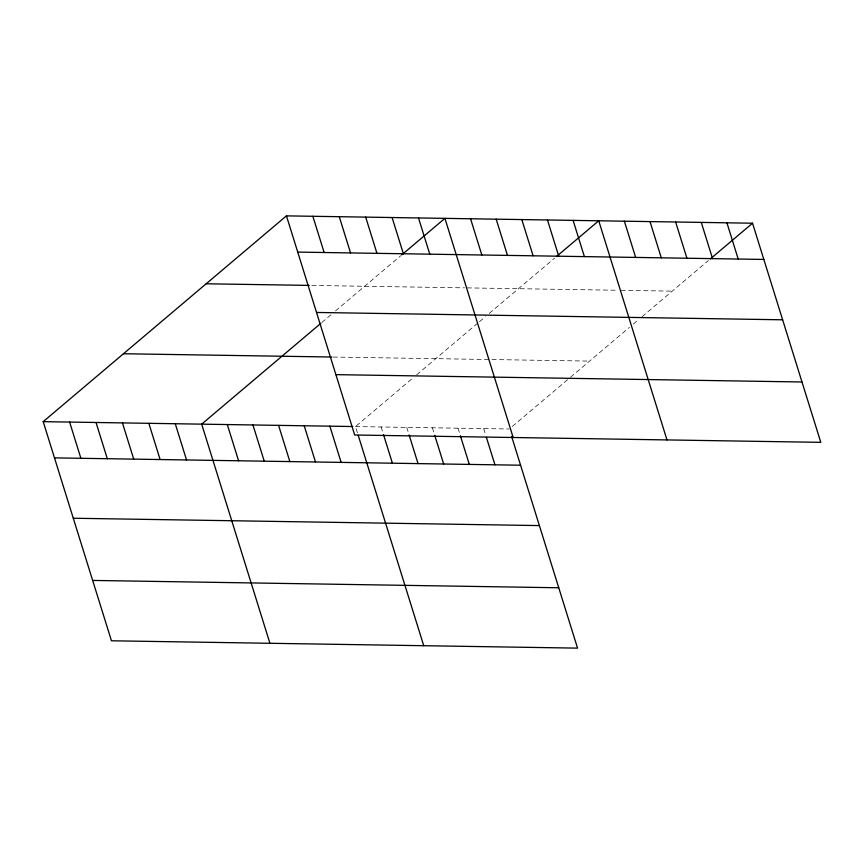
<?xml version="1.0" encoding="UTF-8"?>
<svg xmlns="http://www.w3.org/2000/svg" width="864" height="864" viewBox="0 0 864 864"><rect width="100%" height="100%" fill="white"/><g stroke="black" fill="none" stroke-linecap="round" stroke-linejoin="round"><path stroke-width="0.65" stroke-dasharray="4.32 3.24" d="M321.84 322.488L331.571 314.258M335.459 310.964L400.766 255.712M357.437 432.821L355.493 426.578L412.679 378.184M416.696 374.792L478.57 322.445M479.542 321.624L485.384 316.688M489.272 313.394L554.58 258.142M512.309 426.449L569.506 378.065M570.51 377.212L629.467 327.337M633.355 324.043L638.226 319.928M642.114 316.634L708.394 260.561M311.828 285.444L464.497 287.842M467.186 287.885L618.311 290.272M621 290.315L672.278 291.125M333.212 357.048L589.572 361.087M355.493 426.578L509.306 428.998M483.667 428.598L485.611 434.84M458.028 428.188L459.983 434.441M432.4 427.788L434.344 434.03M406.76 427.378L408.704 433.631M381.121 426.978L383.076 433.22"/><path stroke-width="1.3" d="M511.639 436.493L577.552 648.13L111.456 640.786L43.2 421.654L286.448 215.87L752.544 223.214L820.8 442.346L354.694 435.002L286.448 215.87M320.868 323.32L201.679 424.148L269.924 643.291M401.771 254.869L444.917 218.365L513.173 437.497M556.589 256.435L598.73 220.784L666.986 439.927M710.402 258.865L752.544 223.214M297.724 252.094L763.83 259.438M206.172 283.781L309.182 285.401M316.526 312.455L782.633 319.799M123.466 353.743L331.862 357.026M335.902 374.641L801.997 381.985M43.2 421.654L352.793 426.535M54.486 457.877L520.592 465.221M73.278 518.238L539.384 525.582M92.653 580.435L558.76 587.768M726.916 222.804L738.191 259.027M701.276 222.404L712.562 258.628M675.637 221.994L686.923 258.228M650.009 221.594L661.284 257.818M624.37 221.195L635.656 257.418M573.102 220.385L584.377 256.608M547.463 219.974L558.749 256.208M521.824 219.575L533.11 255.798M496.184 219.175L507.47 255.398M470.556 218.765L481.842 254.999M418.511 217.944L429.786 254.178M486.389 437.335L494.953 464.821M460.372 435.683L469.314 464.422M392.094 217.534L403.38 253.757M434.732 435.283L443.675 464.011M365.677 217.112L376.963 253.346M409.093 434.873L418.046 463.612M339.271 216.702L350.546 252.925M383.465 434.473L392.407 463.201M312.854 216.281L324.14 252.504M358.214 435.316L423.738 645.71M329.854 426.168L341.14 462.402M304.214 425.768L315.5 461.992M278.586 425.358L289.861 461.592M252.947 424.958L264.233 461.182M227.308 424.559L238.594 460.782M175.262 423.738L186.548 459.961M148.846 423.317L160.132 459.551M122.44 422.906L133.726 459.13M96.023 422.485L107.309 458.708M69.617 422.075L80.892 458.298"/></g></svg>
